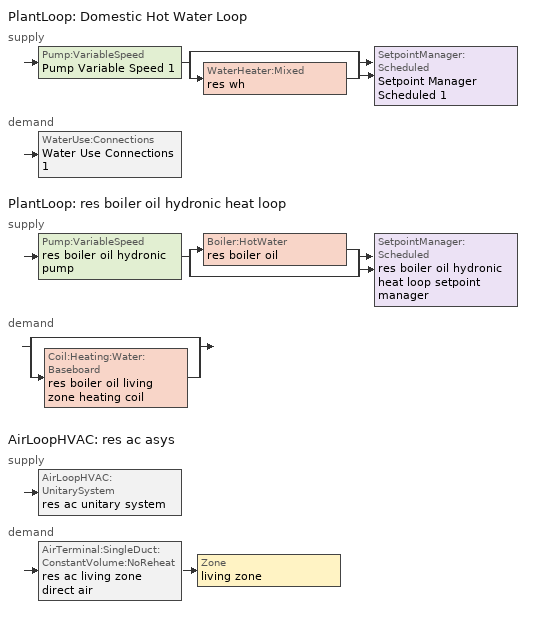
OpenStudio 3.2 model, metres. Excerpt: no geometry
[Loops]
PlantLoop 'Domestic Hot Water Loop'
 supply: Pump:VariableSpeed 'Pump Variable Speed 1' > split
  | bypass
  | WaterHeater:Mixed 'res wh'
  join > SetpointManager:Scheduled 'Setpoint Manager Scheduled 1'
 demand: WaterUse:Connections 'Water Use Connections 1'
PlantLoop 'res boiler oil hydronic heat loop'
 supply: Pump:VariableSpeed 'res boiler oil hydronic pump' > split
  | Boiler:HotWater 'res boiler oil'
  | bypass
  join > SetpointManager:Scheduled 'res boiler oil hydronic heat loop setpoint manager'
 demand: split
  | bypass
  | Coil:Heating:Water:Baseboard 'res boiler oil living zone heating coil'
AirLoopHVAC 'res ac asys'
 supply: AirLoopHVAC:UnitarySystem 'res ac unitary system'
 demand: AirTerminal:SingleDuct:ConstantVolume:NoReheat 'res ac living zone direct air' > Zone 'living zone'
[Sizing:Zone]
living zone: Zone Cooling Design Supply Air Temperature Input Method=SupplyAirTemperature; Zone Cooling Design Supply Air Temperature {C}=14; Zone Cooling Design Supply Air Temperature Difference {deltaC}=11.11; Zone Heating Design Supply Air Temperature Input Method=SupplyAirTemperature; Zone Heating Design Supply Air Temperature {C}=40; Zone Heating Design Supply Air Temperature Difference {deltaC}=11.11; Zone Cooling Design Supply Air Humidity Ratio {kg-H2O/kg-air}=0.0085; Zone Heating Design Supply Air Humidity Ratio {kg-H2O/kg-air}=0.008; Cooling Design Air Flow Method=DesignDay; Heating Design Air Flow Method=DesignDay; Account for Dedicated Outdoor Air System=No; Dedicated Outdoor Air System Control Strategy=NeutralSupplyAir; Dedicated Outdoor Air Low Setpoint Temperature for Design {C}=autosize; Dedicated Outdoor Air High Setpoint Temperature for Design {C}=autosize
[Zone equipment]
living zone: res boiler oil living zone convective water, res ac living zone direct air
[PlantLoop] Glycol Concentration=0; Load Distribution Scheme=Optimal
Name | Maximum Loop Flow Rate {m3/s} | Plant Loop Volume {m3} | Fluid Type | Maximum Loop Temperature {C} | Minimum Loop Temperature {C} | Minimum Loop Flow Rate {m3/s}
Domestic Hot Water Loop | 0.01 | 0.003
res boiler oil hydronic heat loop |  | Autocalculate | Water | 100 | 0 | 0
[Sizing:Plant] Loop Type=Heating; Sizing Option=NonCoincident; Zone Timesteps in Averaging Window=1; Coincident Sizing Factor Mode=None
Name | Design Loop Exit Temperature {C} | Loop Design Temperature Difference {deltaC}
Domestic Hot Water Loop | 51.6667 | 5.55556
res boiler oil hydronic heat loop | 82.2222 | 11.1111
[Pump:VariableSpeed] Fraction of Motor Inefficiencies to Fluid Stream=0; Coefficient 1 of the Part Load Performance Curve=0; Coefficient 2 of the Part Load Performance Curve=1; Coefficient 3 of the Part Load Performance Curve=0; Coefficient 4 of the Part Load Performance Curve=0; Pump Control Type=Intermittent; Skin Loss Radiative Fraction=0.5; Design Power Sizing Method=PowerPerFlowPerPressure; Design Electric Power per Unit Flow Rate {W/(m3/s)}=348701.1; Design Shaft Power per Unit Flow Rate per Unit Head {W-s/m3-Pa}=1.28205; Design Minimum Flow Rate Fraction=0
Name | Rated Flow Rate {m3/s} | Rated Pump Head {Pa} | Rated Power Consumption {W} | Motor Efficiency
Pump Variable Speed 1 | 0.01 | 1 | 0 | 1
res boiler oil hydronic pump | 0.000260989 | 20000 |  | 0.9
[SetpointManager:Scheduled] Control Variable=Temperature
Name | Schedule
Setpoint Manager Scheduled 1 | dhw temp
res boiler oil hydronic heat loop setpoint manager | res boiler oil hydronic heat supply setpoint
[WaterHeater:Mixed]
res wh: Tank Volume {m3}=0.143846; Setpoint Temperature Schedule=WH Setpoint Temp; Deadband Temperature Difference {deltaC}=2; Maximum Temperature Limit {C}=99; Heater Control Type=Cycle; Heater Maximum Capacity {W}=26376.4; Heater Minimum Capacity {W}=0; Heater Fuel Type=FuelOilNo1; Heater Thermal Efficiency=0.785065; Off Cycle Parasitic Fuel Consumption Rate {W}=0; Off Cycle Parasitic Fuel Type=Electricity; Off Cycle Parasitic Heat Fraction to Tank=0; On Cycle Parasitic Fuel Consumption Rate {W}=0; On Cycle Parasitic Fuel Type=Electricity; On Cycle Parasitic Heat Fraction to Tank=0; Ambient Temperature Indicator=ThermalZone; Ambient Temperature Thermal Zone=living zone; Off Cycle Loss Coefficient to Ambient Temperature {W/K}=3.56229; Off Cycle Loss Fraction to Thermal Zone=0.64; On Cycle Loss Coefficient to Ambient Temperature {W/K}=3.56229; On Cycle Loss Fraction to Thermal Zone=1; Use Side Effectiveness=1; Source Side Effectiveness=1; Use Side Design Flow Rate {m3/s}=autosize; Source Side Design Flow Rate {m3/s}=autosize; Indirect Water Heating Recovery Time {hr}=1.5; Source Side Flow Control Mode=IndirectHeatPrimarySetpoint
[WaterHeater:Sizing]
res wh: Design Mode=PeakDraw; Time Storage Can Meet Peak Draw {hr}=0.538503; Time for Tank Recovery {hr}=0; Nominal Tank Volume for Autosizing Plant Connections {m3}=1
[WaterUse:Connections]
Water Use Connections 1: Drain Water Heat Exchanger Type=None; Drain Water Heat Exchanger Destination=Plant; Water Use Equipment Name 1=res shower; Water Use Equipment Name 2=res sink; Water Use Equipment Name 3=res bath; Water Use Equipment Name 4=res shower dist; Water Use Equipment Name 5=res sink dist; Water Use Equipment Name 6=res bath dist; Water Use Equipment Name 7=res cw; Water Use Equipment Name 8=res dw
[WaterUse:Equipment:Definition]
Name | Peak Flow Rate {m3/s} | Target Temperature Schedule
res shower | 4.27653e-05 | fixtures temperature schedule
res sink | 3.12298e-05 | fixtures temperature schedule
res bath | 0.000127263 | fixtures temperature schedule
res shower dist; res sink dist; res bath dist | 0 | fixtures temperature schedule
res cw | 3.77852e-05 | res cw temperature schedule
res dw | 1.16301e-05 | res dw temperature schedule
[OtherEquipment:Definition] Design Level Calculation Method=EquipmentLevel; Fraction Radiant=0; Fraction Lost=0
Name | Design Level {W} | Fraction Latent
res shower | 1229.85 | 0.487229
res sink | 313.627 | 0.312323
res bath | 1877.46 | 0
[EnergyManagementSystem:Sensor]
Name | Output Variable or Output Meter Index Key | Output Variable or Output Meter
res_shower_tout | res wh | Water Heater Use Side Outlet Temperature
res_boiler_oil_hydronic_pump_s | res boiler oil hydronic pump | Pump Electricity Energy
res_af_1_tin_s | living zone | Zone Mean Air Temperature
res_af_1_tt_s | living zone | Zone Outdoor Air Drybulb Temperature
res_ds_res_ac_asys_fan_rtf_s | res ac clg supply fan | Fan Runtime Fraction
res_ds_res_ac_asys_win_s | living zone | Zone Mean Air Humidity Ratio
[Boiler:HotWater]
res boiler oil: Fuel Type=FuelOilNo1; Nominal Capacity {W}=12123.7; Nominal Thermal Efficiency=0.8; Efficiency Curve Temperature Evaluation Variable=LeavingBoiler; Normalized Boiler Efficiency Curve=NonCondensingBoilerEff; Minimum Part Load Ratio=0; Maximum Part Load Ratio=1; Optimum Part Load Ratio=1; Water Outlet Upper Temperature Limit {C}=99.9; Boiler Flow Mode=LeavingSetpointModulated; Parasitic Electric Load {W}=220; Sizing Factor=1
[Coil:Heating:Water:Baseboard]
res boiler oil living zone heating coil: Heating Design Capacity Method=HeatingDesignCapacity; Heating Design Capacity {W}=autosize; Heating Design Capacity Per Floor Area {W/m2}=0; Fraction of Autosized Heating Design Capacity=0.8; U-Factor Times Area Value {W/K}=872.904; Maximum Water Flow Rate {m3/s}=0.000522263; Convergence Tolerance=0.001
[ZoneHVAC:Baseboard:Convective:Water]
res boiler oil living zone convective water: Availability Schedule=Always On Discrete; Heating Coil=res boiler oil living zone heating coil
[Coil:Cooling:DX:SingleSpeed]
res ac cooling coil: Availability Schedule=Always On Discrete; Rated Total Cooling Capacity {W}=5285.91; Rated Sensible Heat Ratio=0.740403; Rated COP {W/W}=3.06784; Rated Air Flow Rate {m3/s}=0.273879; Rated Evaporator Fan Power Per Volume Flow Rate {W/(m3/s)}=773.391; Total Cooling Capacity Function of Temperature Curve=Cool-Cap-fT1; Total Cooling Capacity Function of Flow Fraction Curve=Cool-Cap-fFF1; Energy Input Ratio Function of Temperature Curve=Cool-EIR-fT1; Energy Input Ratio Function of Flow Fraction Curve=Cool-EIR-fFF1; Part Load Fraction Correlation Curve=Cool-PLF-fPLR1; Minimum Outdoor Dry-Bulb Temperature for Compressor Operation {C}=-25; Nominal Time for Condensate Removal to Begin {s}=1000; Ratio of Initial Moisture Evaporation Rate and Steady State Latent Capacity=1.5; Maximum Cycling Rate {cycles/hr}=3; Latent Capacity Time Constant {s}=45; Condenser Type=AirCooled; Evaporative Condenser Effectiveness=0; Evaporative Condenser Air Flow Rate {m3/s}=Autosize; Evaporative Condenser Pump Rated Power Consumption {W}=Autosize; Crankcase Heater Capacity {W}=0; Maximum Outdoor Dry-Bulb Temperature for Crankcase Heater Operation {C}=12.7778; Basin Heater Capacity {W/K}=0; Basin Heater Setpoint Temperature {C}=10
[Fan:OnOff]
res ac clg supply fan: Availability Schedule=Always On Discrete; Fan Total Efficiency=0.75; Pressure Rise {Pa}=794.58; Maximum Flow Rate {m3/s}=0.353969; Motor Efficiency=1; Motor In Airstream Fraction=1; Fan Power Ratio Function of Speed Ratio Curve=Fan On Off Power Curve; Fan Efficiency Ratio Function of Speed Ratio Curve=Fan On Off Efficiency Curve
[AirLoopHVAC:UnitarySystem]
res ac unitary system: Control Type=Load; Controlling Zone or Thermostat Location=living zone; Dehumidification Control Type=None; Availability Schedule=Always On Discrete; Supply Fan=res ac clg supply fan; Fan Placement=BlowThrough; Supply Air Fan Operating Mode Schedule=Always Off Discrete; DX Heating Coil Sizing Ratio=1; Cooling Coil=res ac cooling coil; Use DOAS DX Cooling Coil=No; DOAS DX Cooling Coil Leaving Minimum Air Temperature {C}=2; Latent Load Control=SensibleOnlyLoadControl; Supply Air Flow Rate Method During Cooling Operation=SupplyAirFlowRate; Supply Air Flow Rate During Cooling Operation {m3/s}=0.353964; Supply Air Flow Rate Method During Heating Operation=SupplyAirFlowRate; Supply Air Flow Rate During Heating Operation {m3/s}=0; Supply Air Flow Rate When No Cooling or Heating is Required {m3/s}=0; Maximum Supply Air Temperature {C}=48.8889; Maximum Outdoor Dry-Bulb Temperature for Supplemental Heater Operation {C}=21; Maximum Cycling Rate {cycles/hr}=2.5; Heat Pump Time Constant {s}=60; Fraction of On-Cycle Power Use=0.01; Heat Pump Fan Delay Time {s}=60; Ancilliary On-Cycle Electric Power {W}=0; Ancilliary Off-Cycle Electric Power {W}=0
[AirLoopHVAC]
res ac asys: Availability Schedule=Always On Discrete; Design Supply Air Flow Rate {m3/s}=0.353964; Design Return Air Flow Fraction of Supply Air Flow=1
[Sizing:System]
res ac asys: Type of Load to Size On=Sensible; Design Outdoor Air Flow Rate {m3/s}=Autosize; Central Heating Maximum System Air Flow Ratio=0.3; Preheat Design Temperature {C}=7; Preheat Design Humidity Ratio {kg-H2O/kg-Air}=0.008; Precool Design Temperature {C}=12.8; Precool Design Humidity Ratio {kg-H2O/kg-Air}=0.008; Central Cooling Design Supply Air Temperature {C}=12.8; Central Heating Design Supply Air Temperature {C}=16.7; Sizing Option=NonCoincident; 100% Outdoor Air in Cooling=Yes; 100% Outdoor Air in Heating=Yes; Central Cooling Design Supply Air Humidity Ratio {kg-H2O/kg-Air}=0.0085; Central Heating Design Supply Air Humidity Ratio {kg-H2O/kg-Air}=0.008; Cooling Design Air Flow Method=DesignDay; Cooling Design Air Flow Rate {m3/s}=0; Heating Design Air Flow Method=DesignDay; Heating Design Air Flow Rate {m3/s}=0; System Outdoor Air Method=ZoneSum; Zone Maximum Outdoor Air Fraction=1; Cooling Supply Air Flow Rate Per Floor Area {m3/s-m2}=0.00996765; Cooling Fraction of Autosized Cooling Supply Air Flow Rate=1; Cooling Supply Air Flow Rate Per Unit Cooling Capacity {m3/s-W}=3.94755e-05; Heating Supply Air Flow Rate Per Floor Area {m3/s-m2}=0.00996765; Heating Fraction of Autosized Heating Supply Air Flow Rate=1; Heating Fraction of Autosized Cooling Supply Air Flow Rate=1; Heating Supply Air Flow Rate Per Unit Heating Capacity {m3/s-W}=3.15882e-05; Cooling Design Capacity Method=CoolingDesignCapacity; Cooling Design Capacity {W}=autosize; Cooling Design Capacity Per Floor Area {W/m2}=234.7; Fraction of Autosized Cooling Design Capacity=1; Heating Design Capacity Method=HeatingDesignCapacity; Heating Design Capacity {W}=autosize; Heating Design Capacity Per Floor Area {W/m2}=157; Fraction of Autosized Heating Design Capacity=1; Central Cooling Capacity Control Method=OnOff
[AirTerminal:SingleDuct:ConstantVolume:NoReheat]
res ac living zone direct air: Availability Schedule=Always On Discrete; Maximum Air Flow Rate {m3/s}=0.353964
[ElectricEquipment:Definition] Design Level Calculation Method=EquipmentLevel
Name | Design Level {W} | Fraction Latent | Fraction Radiant | Fraction Lost
res cw | 357.176 | 0 | 0.48 | 0.2
res dw | 568.094 | 0.15 | 0.36 | 0.25
[Schedule:Constant]
Name | Value
dhw temp; WH Setpoint Temp | 51.6667
fixtures temperature schedule | 43.3333
Always On Discrete | 1
res boiler oil hydronic heat supply setpoint | 82.2222
Always Off Discrete | 0
res cw temperature schedule; res dw temperature schedule | 52.666
[Curve:Bicubic]
NonCondensingBoilerEff: Coefficient1 Constant=1.11172; Coefficient2 x=0.0786141; Coefficient3 x**2=-0.400426; Coefficient4 y=0; Coefficient5 y**2=-0.000156783; Coefficient6 x*y=0.0093846; Coefficient7 x**3=0.234258; Coefficient8 y**3=1.32927e-06; Coefficient9 x**2*y=-0.0044467; Coefficient10 x*y**2=-1.22498e-05; Minimum Value of x=0.1; Maximum Value of x=1; Minimum Value of y=20; Maximum Value of y=80
[Curve:Biquadratic] Minimum Value of x=13.88; Maximum Value of x=23.88; Minimum Value of y=18.33; Maximum Value of y=51.66
Name | Coefficient1 Constant | Coefficient2 x | Coefficient3 x**2 | Coefficient4 y | Coefficient5 y**2 | Coefficient6 x*y
Cool-Cap-fT1 | 1.5509 | -0.0750501 | 0.00309714 | 0.00240111 | -5.0544e-05 | -0.000427281
Cool-EIR-fT1 | -0.304283 | 0.118048 | -0.00342467 | -0.00626191 | 0.000695427 | -0.000469975
[Curve:Quadratic] Minimum Value of x=0
Name | Coefficient1 Constant | Coefficient2 x | Coefficient3 x**2 | Maximum Value of x | Minimum Curve Output | Maximum Curve Output
Cool-PLF-fPLR1 | 0.8 | 0.2 | 0 | 1 | 0.7 | 1
Cool-Cap-fFF1 | 0.718605 | 0.4101 | -0.128705 | 2 | 0 | 2
Cool-EIR-fFF1 | 1.323 | -0.477711 | 0.154712 | 2 | 0 | 2
[Curve:Exponent]
Fan On Off Power Curve: Coefficient1 Constant=1; Coefficient2 Constant=0; Coefficient3 Constant=0; Minimum Value of x=0; Maximum Value of x=1
[Curve:Cubic]
Fan On Off Efficiency Curve: Coefficient1 Constant=1; Coefficient2 x=0; Coefficient3 x**2=0; Coefficient4 x**3=0; Minimum Value of x=0; Maximum Value of x=1
